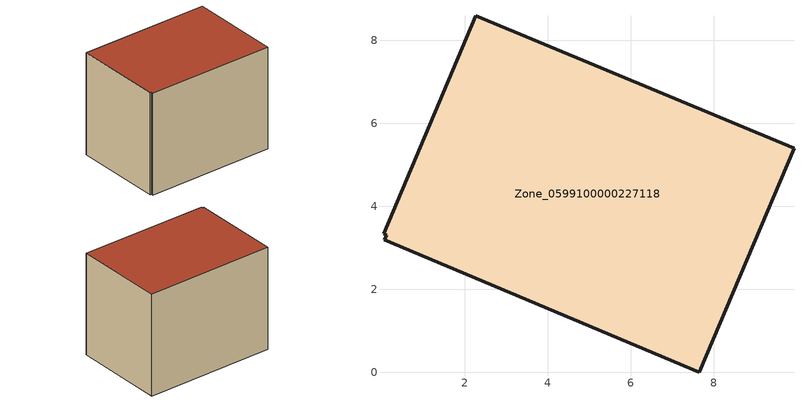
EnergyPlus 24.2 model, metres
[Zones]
Zone_0599100000227118
 floor ground (C_G): 9.94,5.4 7.65,0 0.07,3.19 0.13,3.31 0.05,3.34 2.27,8.59 z0
 wall outside (C_F): 9.94,5.4 2.27,8.59 0.05,3.34 0.13,3.31 0.07,3.19 7.65,0 9.94,5.4 z0:6.55
 roof outside (C_R): 7.65,0 9.94,5.4 2.27,8.59 0.05,3.34 0.13,3.31 0.07,3.19 z6.55
[BUILDING]
Pand.0599100000227118: North Axis=0; Terrain=City; Loads Convergence Tolerance Value=0.04; Temperature Convergence Tolerance Value=0.4; Solar Distribution=FullExterior; Maximum Number of Warmup Days=25; Minimum Number of Warmup Days=1
[Site:Location]
Rotterdam.The.Hague.AP_ZH_NLD Design_Conditions: Latitude=51.96; Longitude=4.45; Time Zone=1; Elevation=-4.5
[SITE:GROUNDTEMPERATURE:BUILDINGSURFACE]
18, 18, 18, 18, 18, 18, 18, 18, 18, 18, 18, 18
[MATERIAL] Thermal Absorptance=0.9; Solar Absorptance=0.7; Visible Absorptance=0.7
Name | Roughness | Thickness | Conductivity | Density | Specific Heat
G.TI.1946-1964 | MediumSmooth | 0.15 | 1 | 540 | 1210
F.TI.1946-1964 | Rough | 0.3 | 0.857143 | 1920 | 840
R.TI.1946-1964 | MediumRough | 0.2 | 0.277778 | 1500 | 1000
[CONSTRUCTION]
C_G: G.TI.1946-1964
C_F: F.TI.1946-1964
C_R: R.TI.1946-1964
[ZONE]
Zone_0599100000227118: Type=1; Multiplier=1; Ceiling Height=Autocalculate; Volume=Autocalculate; Floor Area=autocalculate; Part of Total Floor Area=Yes
[ZONEINFILTRATION:DESIGNFLOWRATE]
Infil_Zone_0599100000227118: Zone or ZoneList or Space or SpaceList=Zone_0599100000227118; Schedule=AlwaysOn; Design Flow Rate Calculation Method=Flow/Area; Flow Rate per Floor Area=0.003; Constant Term Coefficient=1; Temperature Term Coefficient=0; Velocity Term Coefficient=0; Velocity Squared Term Coefficient=0
[HVACTEMPLATE:ZONE:IDEALLOADSAIRSYSTEM]
Zone_0599100000227118: Maximum Heating Supply Air Temperature=50; Minimum Cooling Supply Air Temperature=13; Maximum Heating Supply Air Humidity Ratio=0.0156; Minimum Cooling Supply Air Humidity Ratio=0.0077; Heating Limit=NoLimit; Cooling Limit=NoLimit; Dehumidification Control Type=ConstantSensibleHeatRatio; Cooling Sensible Heat Ratio=0.7; Dehumidification Setpoint=60; Humidification Control Type=None; Humidification Setpoint=30; Outdoor Air Method=None; Outdoor Air Flow Rate per Person=0.00944; Outdoor Air Flow Rate per Zone Floor Area=0; Outdoor Air Flow Rate per Zone=0; Demand Controlled Ventilation Type=None; Outdoor Air Economizer Type=NoEconomizer; Heat Recovery Type=None; Sensible Heat Recovery Effectiveness=0.7; Latent Heat Recovery Effectiveness=0.65
[ZONECONTROL:THERMOSTAT]
ThermostatControl_Zone_0599100000227118: Zone or ZoneList=Zone_0599100000227118; Control Type Schedule=DualSetpointControlType; Control 1=Thermostat_Zone_0599100000227118; Temperature Difference Between Cutout And Setpoint=0
[THERMOSTATSETPOINT:DUALSETPOINT]
Thermostat_Zone_0599100000227118: Heating Setpoint Temperature Schedule=HeatingSetpoint_Zone_0599100000227118; Cooling Setpoint Temperature Schedule=CoolingSetpoint_Zone_0599100000227118
[SCHEDULE:COMPACT]
HeatingSetpoint_Zone_0599100000227118: Through: 12/31, For: AllDays, Until: 24:00, 21
CoolingSetpoint_Zone_0599100000227118: Through: 12/31, For: AllDays, Until: 24:00, 24
DualSetpointControlType: Through: 12/31, For: AllDays, Until: 24:00, 4
AlwaysOn: Through: 12/31, For: AllDays, Until: 24:00, 1
